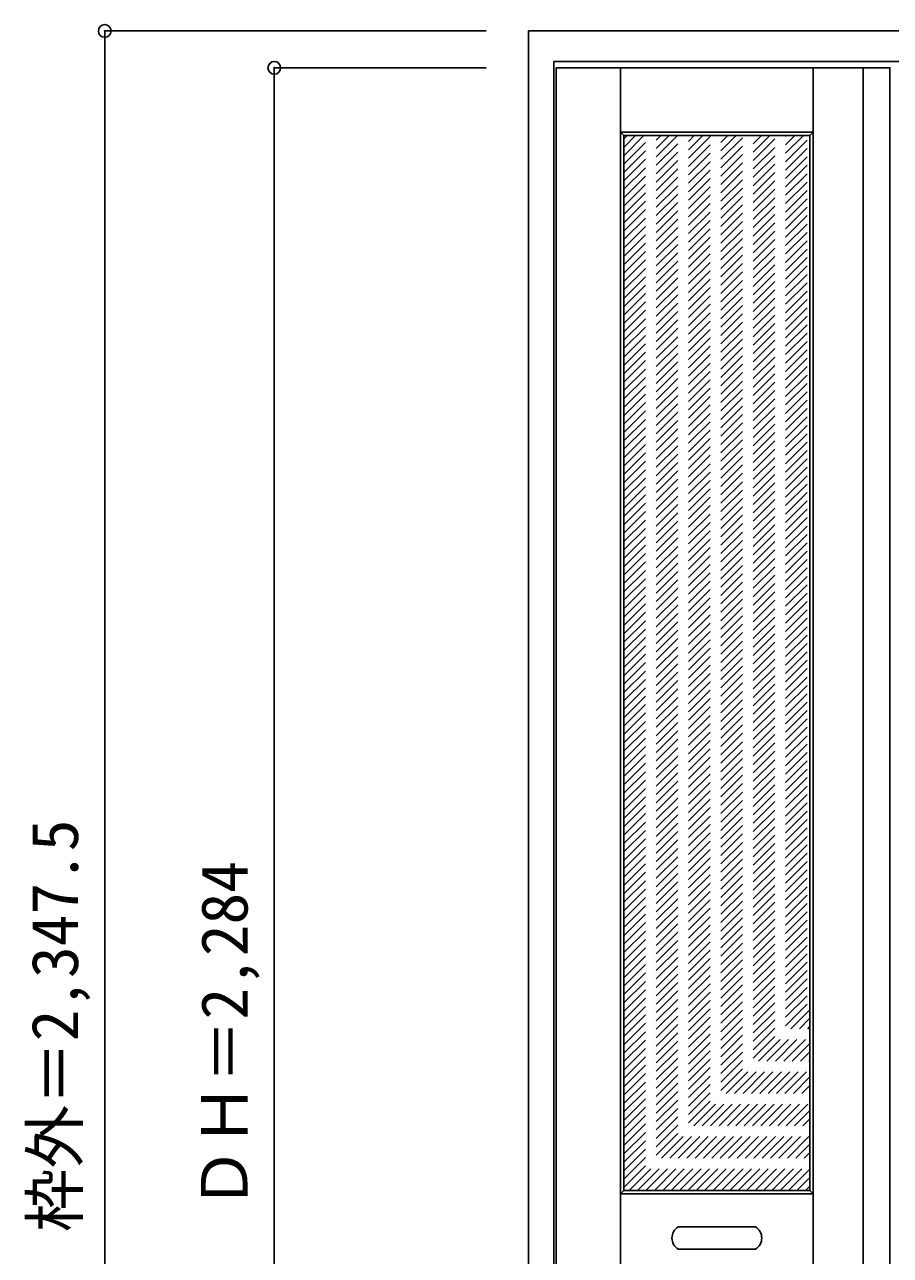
# Model space of a CAD drawing. Units: millimetres, scale not verified. Extents: x -1392 to 855, y -2068 to 995.
# Drawn here: x -1392 to -370, y -458 to 995 of the extents above; entities that cross this region are included whole.
import ezdxf
from ezdxf.enums import TextEntityAlignment as Align

# ---------------------------------------------------------------- set-up
doc = ezdxf.new("R2010")
doc.units = ezdxf.units.MM
doc.header["$LTSCALE"] = 30
doc.header["$PDMODE"] = 32
doc.header["$PDSIZE"] = 15
doc.linetypes.add('DASHED1', pattern=[1.8, 1.2, -0.6])
doc.layers.add('0-0', color=4, linetype='DASHED1')
doc.layers.add('0-1_寸法', color=7, linetype='Continuous')
doc.styles.add('ＭＳ ゴシック', font='')
doc.styles.get('ＭＳ ゴシック').set_extended_font_data('MS Gothic')

msp = doc.modelspace()

# ---------------------------------------------------------------- linework, layer by layer
at = {"layer": '0-0', "color": 3, "linetype": 'Continuous'}
for p, q in [((-797.47, -1360.07), (-797.47, 987.43)), ((-797.47, 987.43), (847.53, 987.43)), ((-767.47, -1360.07), (-767.47, 951.43)), ((-767.47, 951.43), (817.53, 951.43)), ((-764.97, -1340.07), (-764.97, 943.93)), ((-684.97, -381.07), (-684.97, 863.93)), ((-465.47, 863.93), (-684.97, 863.93)), ((-465.47, -381.07), (-465.47, 863.93)), ((-684.97, -381.07), (-465.47, -381.07)), ((-620.8, -424.07), (-529.65, -424.07)), ((-620.8, -450.07), (-529.65, -450.07))]:
    msp.add_line(p, q, dxfattribs=at)
at = {"layer": '0-0', "color": 7, "linetype": 'Continuous'}
for p, q in [((-688.97, -1340.07), (-688.97, 943.93)), ((-461.47, -1340.07), (-461.47, 943.93)), ((-402.47, -1340.07), (-402.47, 943.93)), ((-688.97, 867.93), (-684.97, 863.93)), ((-461.47, 867.93), (-688.97, 867.93)), ((-461.47, 867.93), (-465.47, 863.93)), ((-688.97, -385.07), (-684.97, -381.07)), ((-688.97, -385.07), (-461.47, -385.07)), ((-465.47, -381.07), (-461.47, -385.07))]:
    msp.add_line(p, q, dxfattribs=at)
at = {"layer": '0-0'}
for p, q in [((-684.97, 652.1), (-473.15, 863.93)), ((-684.97, 662), (-483.05, 863.93)), ((-684.97, 671.9), (-492.95, 863.93)), ((-684.97, 681.8), (-502.85, 863.93)), ((-684.97, 691.7), (-512.75, 863.93)), ((-684.97, 701.6), (-522.65, 863.93)), ((-684.97, 711.5), (-532.55, 863.93)), ((-684.97, 721.4), (-542.44, 863.93)), ((-684.97, 731.3), (-552.34, 863.93)), ((-684.97, 741.2), (-562.24, 863.93)), ((-684.97, 751.1), (-572.14, 863.93)), ((-684.97, 761), (-582.04, 863.93)), ((-684.97, 770.9), (-591.94, 863.93)), ((-684.97, 780.8), (-601.84, 863.93)), ((-684.97, 790.69), (-611.74, 863.93)), ((-684.97, 800.59), (-621.64, 863.93)), ((-684.97, 810.49), (-631.54, 863.93)), ((-684.97, 820.39), (-641.44, 863.93)), ((-684.97, 830.29), (-651.34, 863.93)), ((-684.97, 840.19), (-661.24, 863.93)), ((-684.97, 850.09), (-671.14, 863.93)), ((-684.97, 859.99), (-681.04, 863.93)), ((-684.97, 642.2), (-465.47, 861.7)), ((-684.97, 632.3), (-465.47, 851.8)), ((-684.97, 622.4), (-465.47, 841.9)), ((-684.97, 612.5), (-465.47, 832)), ((-684.97, 602.6), (-465.47, 822.1)), ((-684.97, 592.71), (-465.47, 812.21)), ((-684.97, 582.81), (-465.47, 802.31)), ((-684.97, 572.91), (-465.47, 792.41)), ((-684.97, 563.01), (-465.47, 782.51)), ((-684.97, 553.11), (-465.47, 772.61)), ((-684.97, 543.21), (-465.47, 762.71)), ((-684.97, 533.31), (-465.47, 752.81)), ((-684.97, 523.41), (-465.47, 742.91)), ((-684.97, 513.51), (-465.47, 733.01)), ((-684.97, 503.61), (-465.47, 723.11)), ((-684.97, 493.71), (-465.47, 713.21)), ((-684.97, 483.81), (-465.47, 703.31)), ((-684.97, 473.91), (-465.47, 693.41)), ((-684.97, 464.01), (-465.47, 683.51)), ((-684.97, 454.11), (-465.47, 673.61)), ((-684.97, 444.21), (-465.47, 663.71)), ((-684.97, 434.31), (-465.47, 653.81)), ((-684.97, 424.41), (-465.47, 643.91)), ((-684.97, 414.51), (-465.47, 634.01)), ((-684.97, 404.61), (-465.47, 624.11)), ((-684.97, 394.72), (-465.47, 614.22)), ((-684.97, 384.82), (-465.47, 604.32)), ((-684.97, 374.92), (-465.47, 594.42)), ((-684.97, 365.02), (-465.47, 584.52)), ((-684.97, 355.12), (-465.47, 574.62)), ((-684.97, 345.22), (-465.47, 564.72)), ((-684.97, 335.32), (-465.47, 554.82)), ((-684.97, 325.42), (-465.47, 544.92)), ((-684.97, 315.52), (-465.47, 535.02)), ((-684.97, 305.62), (-465.47, 525.12)), ((-684.97, 295.72), (-465.47, 515.22)), ((-684.97, 285.82), (-465.47, 505.32)), ((-684.97, 275.92), (-465.47, 495.42)), ((-684.97, 266.02), (-465.47, 485.52)), ((-684.97, 256.12), (-465.47, 475.62)), ((-684.97, 246.22), (-465.47, 465.72)), ((-684.97, 236.32), (-465.47, 455.82)), ((-684.97, 226.42), (-465.47, 445.92)), ((-684.97, 216.52), (-465.47, 436.02)), ((-684.97, 206.62), (-465.47, 426.12)), ((-684.97, 196.73), (-465.47, 416.23)), ((-684.97, 186.83), (-465.47, 406.33)), ((-684.97, 176.93), (-465.47, 396.43)), ((-684.97, 167.03), (-465.47, 386.53)), ((-684.97, 157.13), (-465.47, 376.63)), ((-684.97, 147.23), (-465.47, 366.73)), ((-684.97, 137.33), (-465.47, 356.83)), ((-684.97, 127.43), (-465.47, 346.93)), ((-684.97, 117.53), (-465.47, 337.03)), ((-684.97, 107.63), (-465.47, 327.13)), ((-684.97, 97.73), (-465.47, 317.23)), ((-684.97, 87.83), (-465.47, 307.33)), ((-684.97, 77.93), (-465.47, 297.43)), ((-684.97, 68.03), (-465.47, 287.53)), ((-684.97, 58.13), (-465.47, 277.63)), ((-684.97, 48.23), (-465.47, 267.73)), ((-684.97, 38.33), (-465.47, 257.83)), ((-684.97, 28.43), (-465.47, 247.93)), ((-684.97, 18.53), (-465.47, 238.03)), ((-684.97, 8.63), (-465.47, 228.13)), ((-684.97, -1.26), (-465.47, 218.24)), ((-684.97, -11.16), (-465.47, 208.34)), ((-684.97, -21.06), (-465.47, 198.44)), ((-684.97, -30.96), (-465.47, 188.54)), ((-684.97, -40.86), (-465.47, 178.64)), ((-684.97, -50.76), (-465.47, 168.74)), ((-684.97, -60.66), (-465.47, 158.84)), ((-684.97, -70.56), (-465.47, 148.94)), ((-684.97, -80.46), (-465.47, 139.04)), ((-684.97, -90.36), (-465.47, 129.14)), ((-684.97, -100.26), (-465.47, 119.24)), ((-684.97, -110.16), (-465.47, 109.34)), ((-684.97, -120.06), (-465.47, 99.44)), ((-684.97, -129.96), (-465.47, 89.54)), ((-684.97, -139.86), (-465.47, 79.64)), ((-684.97, -149.76), (-465.47, 69.74)), ((-684.97, -159.66), (-465.47, 59.84)), ((-684.97, -169.56), (-465.47, 49.94)), ((-684.97, -179.46), (-465.47, 40.04)), ((-684.97, -189.36), (-465.47, 30.14)), ((-684.97, -199.25), (-465.47, 20.25)), ((-684.97, -209.15), (-465.47, 10.35)), ((-684.97, -219.05), (-465.47, 0.45)), ((-684.97, -228.95), (-465.47, -9.45)), ((-684.97, -238.85), (-465.47, -19.35)), ((-684.97, -248.75), (-465.47, -29.25)), ((-684.97, -258.65), (-465.47, -39.15)), ((-684.97, -268.55), (-465.47, -49.05)), ((-684.97, -278.45), (-465.47, -58.95)), ((-684.97, -288.35), (-465.47, -68.85)), ((-684.97, -298.25), (-465.47, -78.75)), ((-684.97, -308.15), (-465.47, -88.65)), ((-684.97, -318.05), (-465.47, -98.55)), ((-684.97, -327.95), (-465.47, -108.45)), ((-684.97, -337.85), (-465.47, -118.35)), ((-684.97, -347.75), (-465.47, -128.25)), ((-684.97, -357.65), (-465.47, -138.15)), ((-684.97, -367.55), (-465.47, -148.05)), ((-684.97, -377.45), (-465.47, -157.95)), ((-678.7, -381.07), (-465.47, -167.84)), ((-668.8, -381.07), (-465.47, -177.74)), ((-658.9, -381.07), (-465.47, -187.64)), ((-649, -381.07), (-465.47, -197.54)), ((-639.1, -381.07), (-465.47, -207.44)), ((-629.2, -381.07), (-465.47, -217.34)), ((-619.3, -381.07), (-465.47, -227.24)), ((-609.4, -381.07), (-465.47, -237.14)), ((-599.51, -381.07), (-465.47, -247.04)), ((-589.61, -381.07), (-465.47, -256.94)), ((-579.71, -381.07), (-465.47, -266.84)), ((-569.81, -381.07), (-465.47, -276.74)), ((-559.91, -381.07), (-465.47, -286.64)), ((-550.01, -381.07), (-465.47, -296.54)), ((-540.11, -381.07), (-465.47, -306.44)), ((-530.21, -381.07), (-465.47, -316.34)), ((-520.31, -381.07), (-465.47, -326.24)), ((-510.41, -381.07), (-465.47, -336.14)), ((-500.51, -381.07), (-465.47, -346.04)), ((-490.61, -381.07), (-465.47, -355.94)), ((-480.71, -381.07), (-465.47, -365.83)), ((-470.81, -381.07), (-465.47, -375.73))]:
    msp.add_line(p, q, dxfattribs=at)
at = {"layer": '0-0', "color": 3, "linetype": 'Continuous'}
msp.add_lwpolyline([(-764.97, 943.93), (-370.97, 943.93), (-370.97, -1340.07)], dxfattribs=at)
for centre, start, end in [((-613.13, -437.07), 120.51484, 239.48516), ((-537.31, -437.07), 300.51484, 59.48516)]:
    msp.add_arc(centre, 15.09, start, end, dxfattribs=at)
at = {"layer": '0-1_寸法', "color": 4}
for p, q in [((-1297.47, 987.43), (-1297.47, -1360.07)), ((-1297.47, 987.43), (-847.47, 987.43)), ((-1097.47, 943.93), (-847.47, 943.93)), ((-1097.47, 943.93), (-1097.47, -1340.07))]:
    msp.add_line(p, q, dxfattribs=at)
at = {"layer": '0-1_寸法'}
for p in [(-1297.47, 987.43), (-1097.47, 943.93)]:
    msp.add_point(p, dxfattribs=at)

# ---------------------------------------------------------------- texts
at = {"layer": '0-1_寸法', "style": 'ＭＳ ゴシック'}
for s, p in [('枠外＝2,347.5', (-1312.47, -430.07)), ('ＤＨ＝2,284', (-1112.47, -404.32))]:
    msp.add_text(s, height=54.99, rotation=90, dxfattribs=at).set_placement(p, align=Align.BOTTOM_LEFT)

doc.saveas('drawing.dxf')
